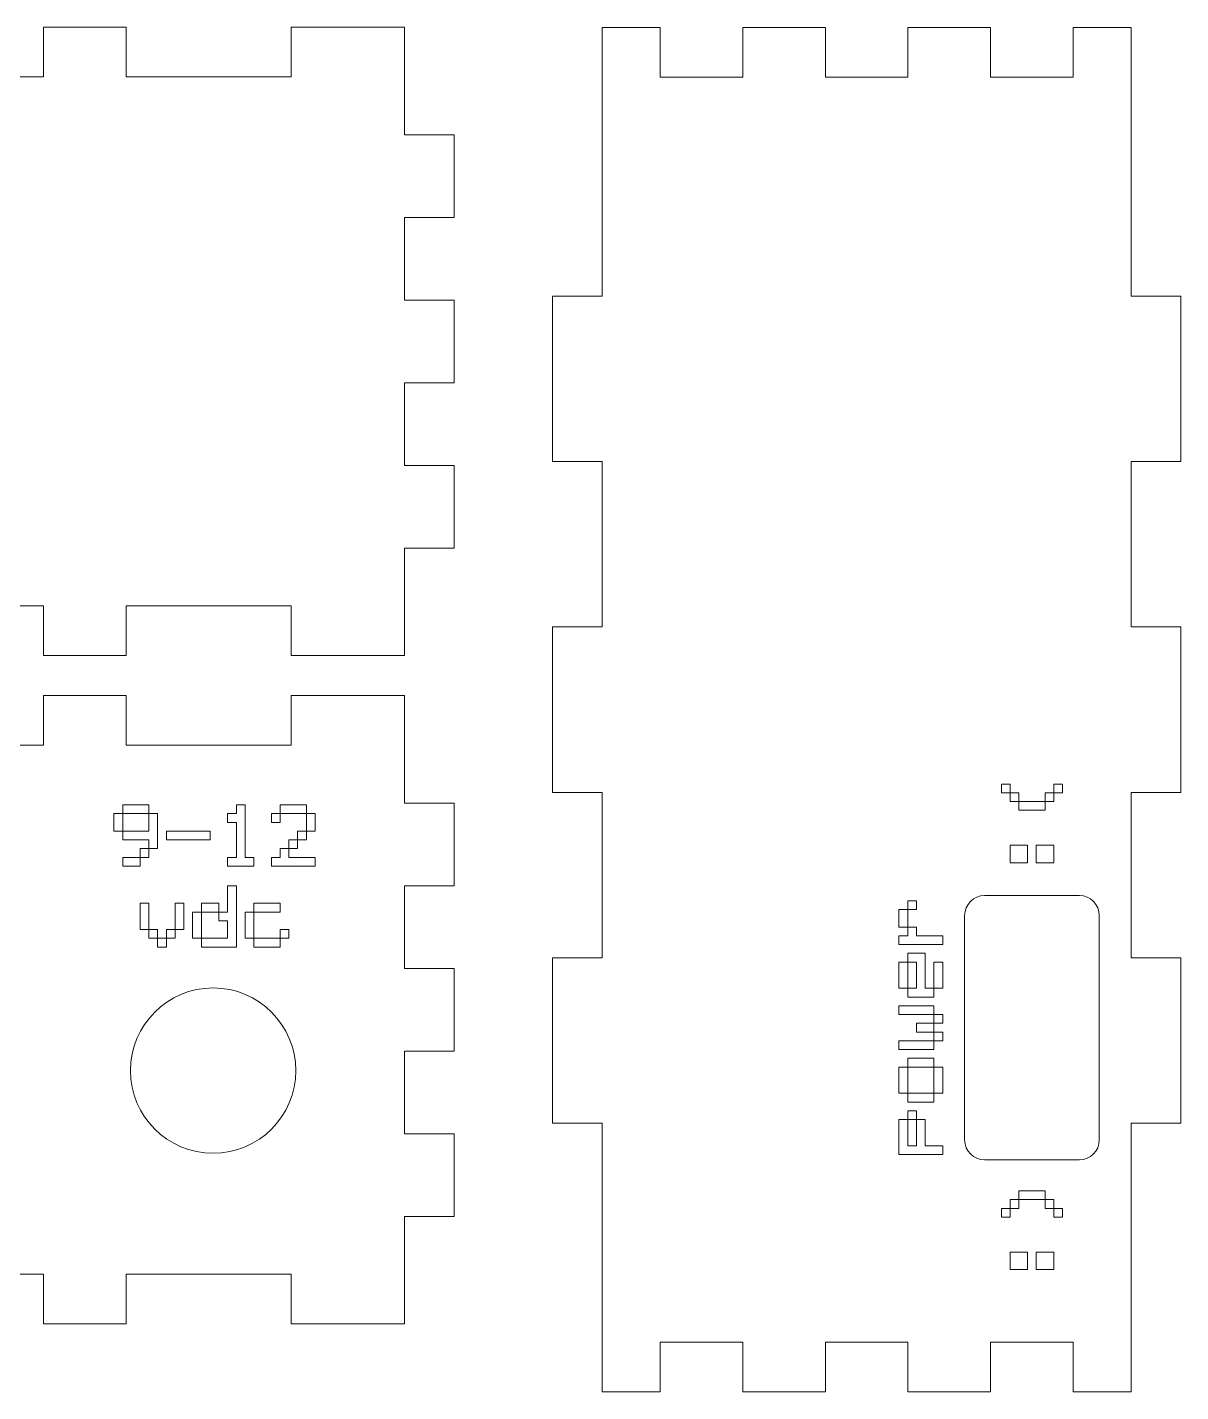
# Model space of a CAD drawing. Header units: centimetres. Extents: x -14.4 to 3.9, y -9.9 to 10.2.
# Drawn here: x -6.5 to 0.48, y -9.87 to -1.62 of the extents above; entities that cross this region are included whole.
import ezdxf

# ---------------------------------------------------------------- set-up
doc = ezdxf.new("R2010")
doc.units = ezdxf.units.CM
doc.header["$MEASUREMENT"] = 0
doc.layers.add('Layer 1', color=7, linetype='Continuous')

msp = doc.modelspace()

# ---------------------------------------------------------------- linework, layer by layer
at = {"layer": 'Layer 1', "color": 242, "lineweight": 9}
msp.add_ellipse((-5.37633, -7.92799), major_axis=(0.50001, 0), ratio=0.99998, dxfattribs=at)
for points in [[(-6.40342, -1.61809), (-6.40342, -1.61809), (-5.90342, -1.61809), (-5.90342, -1.61809)], [(-6.40342, -1.61809), (-6.40342, -1.61809), (-6.40342, -1.91809), (-6.40342, -1.91809)], [(-5.90342, -1.61809), (-5.90342, -1.61809), (-5.90342, -1.91809), (-5.90342, -1.91809)], [(-4.90342, -1.61809), (-4.90342, -1.61809), (-4.90342, -1.91809), (-4.90342, -1.91809)], [(-4.90342, -1.61809), (-4.90342, -1.61809), (-4.21777, -1.61809), (-4.21777, -1.61809)], [(-4.21777, -1.91809), (-4.21777, -1.91809), (-4.21777, -1.61809), (-4.21777, -1.61809)], [(-2.67244, -1.9201), (-2.67244, -1.9201), (-2.67244, -1.6201), (-2.67244, -1.6201)], [(-2.17244, -1.6201), (-2.17244, -1.6201), (-1.67244, -1.6201), (-1.67244, -1.6201)], [(-2.17244, -1.9201), (-2.17244, -1.9201), (-2.17244, -1.6201), (-2.17244, -1.6201)], [(-2.17244, -1.9201), (-2.17244, -1.9201), (-2.17244, -1.6201), (-2.17244, -1.6201)], [(-1.67244, -1.9201), (-1.67244, -1.9201), (-1.67244, -1.6201), (-1.67244, -1.6201)], [(-1.17244, -1.6201), (-1.17244, -1.6201), (-0.67244, -1.6201), (-0.67244, -1.6201)], [(-1.17244, -1.9201), (-1.17244, -1.9201), (-1.17244, -1.6201), (-1.17244, -1.6201)], [(-0.67244, -1.9201), (-0.67244, -1.9201), (-0.67244, -1.6201), (-0.67244, -1.6201)], [(-0.17244, -1.9201), (-0.17244, -1.9201), (-0.17244, -1.6201), (-0.17244, -1.6201)], [(-6.90342, -1.91809), (-6.90342, -1.91809), (-6.40342, -1.91809), (-6.40342, -1.91809)], [(-5.90342, -1.91809), (-5.90342, -1.91809), (-5.40342, -1.91809), (-5.40342, -1.91809)], [(-5.40342, -1.91809), (-5.40342, -1.91809), (-4.90342, -1.91809), (-4.90342, -1.91809)], [(-4.21777, -1.91809), (-4.21777, -1.91809), (-4.21777, -2.26809), (-4.21777, -2.26809)], [(-2.67244, -1.9201), (-2.67244, -1.9201), (-2.17244, -1.9201), (-2.17244, -1.9201)], [(-1.67244, -1.9201), (-1.67244, -1.9201), (-1.17244, -1.9201), (-1.17244, -1.9201)], [(-0.67244, -1.9201), (-0.67244, -1.9201), (-0.17244, -1.9201), (-0.17244, -1.9201)], [(-4.21772, -2.26809), (-4.21772, -2.26809), (-3.91772, -2.26809), (-3.91772, -2.26809)], [(-3.91776, -2.26809), (-3.91776, -2.26809), (-3.91776, -2.76809), (-3.91776, -2.76809)], [(-4.21777, -2.76809), (-4.21777, -2.76809), (-4.21777, -3.26809), (-4.21777, -3.26809)], [(-4.21772, -2.76809), (-4.21772, -2.76809), (-3.91772, -2.76809), (-3.91772, -2.76809)], [(-4.21772, -3.26809), (-4.21772, -3.26809), (-3.91772, -3.26809), (-3.91772, -3.26809)], [(-3.91776, -3.26809), (-3.91776, -3.26809), (-3.91776, -3.76809), (-3.91776, -3.76809)], [(-3.32244, -4.2451), (-3.32244, -4.2451), (-3.32244, -3.2451), (-3.32244, -3.2451)], [(-3.02244, -3.2451), (-3.02244, -3.2451), (-3.32244, -3.2451), (-3.32244, -3.2451)], [(0.47756, -3.2451), (0.47756, -3.2451), (0.17756, -3.2451), (0.17756, -3.2451)], [(0.47756, -3.2451), (0.47756, -3.2451), (0.47756, -4.2451), (0.47756, -4.2451)], [(-4.21777, -3.76809), (-4.21777, -3.76809), (-4.21777, -4.26809), (-4.21777, -4.26809)], [(-4.21772, -3.76809), (-4.21772, -3.76809), (-3.91772, -3.76809), (-3.91772, -3.76809)], [(-4.21772, -4.26809), (-4.21772, -4.26809), (-3.91772, -4.26809), (-3.91772, -4.26809)], [(-3.91776, -4.26809), (-3.91776, -4.26809), (-3.91776, -4.76809), (-3.91776, -4.76809)], [(-3.02244, -4.2451), (-3.02244, -4.2451), (-3.32244, -4.2451), (-3.32244, -4.2451)], [(-3.02244, -5.24509), (-3.02244, -5.24509), (-3.02244, -4.2451), (-3.02244, -4.2451)], [(0.17756, -4.2451), (0.17756, -4.2451), (0.17756, -5.2451), (0.17756, -5.2451)], [(0.47756, -4.2451), (0.47756, -4.2451), (0.17756, -4.2451), (0.17756, -4.2451)], [(-4.21777, -4.76809), (-4.21777, -4.76809), (-4.21777, -5.11809), (-4.21777, -5.11809)], [(-4.21772, -4.76809), (-4.21772, -4.76809), (-3.91772, -4.76809), (-3.91772, -4.76809)], [(-6.40344, -5.11809), (-6.40344, -5.11809), (-6.90342, -5.11809), (-6.90342, -5.11809)], [(-6.40344, -5.11809), (-6.40344, -5.11809), (-6.40344, -5.41809), (-6.40344, -5.41809)], [(-4.90342, -5.11809), (-4.90342, -5.11809), (-5.90342, -5.11809), (-5.90342, -5.11809)], [(-5.90342, -5.11809), (-5.90342, -5.11809), (-5.90342, -5.41809), (-5.90342, -5.41809)], [(-4.90342, -5.11809), (-4.90342, -5.11809), (-4.90342, -5.41809), (-4.90342, -5.41809)], [(-4.21777, -5.11809), (-4.21777, -5.11809), (-4.21777, -5.41809), (-4.21777, -5.41809)], [(-3.32244, -6.2451), (-3.32244, -6.2451), (-3.32244, -5.24509), (-3.32244, -5.24509)], [(-3.02244, -5.24509), (-3.02244, -5.24509), (-3.32244, -5.24509), (-3.32244, -5.24509)], [(0.47756, -5.2451), (0.47756, -5.2451), (0.17756, -5.2451), (0.17756, -5.2451)], [(0.47756, -5.2451), (0.47756, -5.2451), (0.47756, -6.2451), (0.47756, -6.2451)], [(-5.90342, -5.41809), (-5.90342, -5.41809), (-6.40344, -5.41809), (-6.40344, -5.41809)], [(-4.21777, -5.41809), (-4.21777, -5.41809), (-4.90342, -5.41809), (-4.90342, -5.41809)], [(-5.90337, -5.6601), (-5.90337, -5.6601), (-6.40337, -5.6601), (-6.40337, -5.6601)], [(-6.40337, -5.6601), (-6.40337, -5.6601), (-6.40337, -5.9601), (-6.40337, -5.9601)], [(-5.90337, -5.6601), (-5.90337, -5.6601), (-5.90337, -5.9601), (-5.90337, -5.9601)], [(-4.90337, -5.6601), (-4.90337, -5.6601), (-4.90337, -5.9601), (-4.90337, -5.9601)], [(-4.90337, -5.6601), (-4.90337, -5.6601), (-4.21772, -5.6601), (-4.21772, -5.6601)], [(-4.21772, -5.9601), (-4.21772, -5.9601), (-4.21772, -5.6601), (-4.21772, -5.6601)], [(-6.40337, -5.9601), (-6.40337, -5.9601), (-6.90337, -5.9601), (-6.90337, -5.9601)], [(-5.40337, -5.9601), (-5.40337, -5.9601), (-5.90337, -5.9601), (-5.90337, -5.9601)], [(-4.90337, -5.9601), (-4.90337, -5.9601), (-5.40337, -5.9601), (-5.40337, -5.9601)], [(-4.21772, -6.3101), (-4.21772, -6.3101), (-4.21772, -5.9601), (-4.21772, -5.9601)], [(-3.02244, -6.2451), (-3.02244, -6.2451), (-3.32244, -6.2451), (-3.32244, -6.2451)], [(-3.02244, -7.2451), (-3.02244, -7.2451), (-3.02244, -6.2451), (-3.02244, -6.2451)], [(0.17756, -6.2451), (0.17756, -6.2451), (0.17756, -7.2451), (0.17756, -7.2451)], [(0.47756, -6.2451), (0.47756, -6.2451), (0.17756, -6.2451), (0.17756, -6.2451)], [(-3.91772, -6.3101), (-3.91772, -6.3101), (-4.21772, -6.3101), (-4.21772, -6.3101)], [(-3.91772, -6.8101), (-3.91772, -6.8101), (-3.91772, -6.3101), (-3.91772, -6.3101)], [(-4.21772, -7.3101), (-4.21772, -7.3101), (-4.21772, -6.8101), (-4.21772, -6.8101)], [(-3.91772, -6.8101), (-3.91772, -6.8101), (-4.21772, -6.8101), (-4.21772, -6.8101)], [(-3.32244, -8.2451), (-3.32244, -8.2451), (-3.32244, -7.2451), (-3.32244, -7.2451)], [(-3.02244, -7.2451), (-3.02244, -7.2451), (-3.32244, -7.2451), (-3.32244, -7.2451)], [(0.47756, -7.2451), (0.47756, -7.2451), (0.17756, -7.2451), (0.17756, -7.2451)], [(0.47756, -7.2451), (0.47756, -7.2451), (0.47756, -8.2451), (0.47756, -8.2451)], [(-3.91772, -7.3101), (-3.91772, -7.3101), (-4.21772, -7.3101), (-4.21772, -7.3101)], [(-3.91772, -7.8101), (-3.91772, -7.8101), (-3.91772, -7.3101), (-3.91772, -7.3101)], [(-4.21772, -8.3101), (-4.21772, -8.3101), (-4.21772, -7.8101), (-4.21772, -7.8101)], [(-3.91772, -7.8101), (-3.91772, -7.8101), (-4.21772, -7.8101), (-4.21772, -7.8101)], [(-3.02244, -8.2451), (-3.02244, -8.2451), (-3.32244, -8.2451), (-3.32244, -8.2451)], [(0.47756, -8.2451), (0.47756, -8.2451), (0.17756, -8.2451), (0.17756, -8.2451)], [(-3.91772, -8.3101), (-3.91772, -8.3101), (-4.21772, -8.3101), (-4.21772, -8.3101)], [(-3.91772, -8.8101), (-3.91772, -8.8101), (-3.91772, -8.3101), (-3.91772, -8.3101)], [(-4.21772, -9.1601), (-4.21772, -9.1601), (-4.21772, -8.8101), (-4.21772, -8.8101)], [(-3.91772, -8.8101), (-3.91772, -8.8101), (-4.21772, -8.8101), (-4.21772, -8.8101)], [(-6.90335, -9.1601), (-6.90335, -9.1601), (-6.40339, -9.1601), (-6.40339, -9.1601)], [(-6.40339, -9.1601), (-6.40339, -9.1601), (-6.40339, -9.4601), (-6.40339, -9.4601)], [(-5.90312, -9.1601), (-5.90312, -9.1601), (-4.90337, -9.1601), (-4.90337, -9.1601)], [(-5.90312, -9.1601), (-5.90312, -9.1601), (-5.9031, -9.4601), (-5.9031, -9.4601)], [(-4.90337, -9.1601), (-4.90337, -9.1601), (-4.90337, -9.4601), (-4.90337, -9.4601)], [(-4.21772, -9.1601), (-4.21772, -9.1601), (-4.21772, -9.4601), (-4.21772, -9.4601)], [(-6.40339, -9.4601), (-6.40339, -9.4601), (-5.9031, -9.4601), (-5.9031, -9.4601)], [(-4.90337, -9.4601), (-4.90337, -9.4601), (-4.21772, -9.4601), (-4.21772, -9.4601)], [(-2.17244, -9.5701), (-2.17244, -9.5701), (-2.67242, -9.5701), (-2.67242, -9.5701)], [(-2.67242, -9.5701), (-2.67242, -9.5701), (-2.67242, -9.8701), (-2.67242, -9.8701)], [(-2.17244, -9.5701), (-2.17244, -9.5701), (-2.17244, -9.8701), (-2.17244, -9.8701)], [(-1.17244, -9.5701), (-1.17244, -9.5701), (-1.67244, -9.5701), (-1.67244, -9.5701)], [(-1.67244, -9.5701), (-1.67244, -9.5701), (-1.67244, -9.8701), (-1.67244, -9.8701)], [(-1.17244, -9.5701), (-1.17244, -9.5701), (-1.17244, -9.8701), (-1.17244, -9.8701)], [(-0.17244, -9.5701), (-0.17244, -9.5701), (-0.67244, -9.5701), (-0.67244, -9.5701)], [(-0.67244, -9.5701), (-0.67244, -9.5701), (-0.67244, -9.8701), (-0.67244, -9.8701)], [(-0.17244, -9.5701), (-0.17244, -9.5701), (-0.17244, -9.8701), (-0.17244, -9.8701)], [(-1.67244, -9.8701), (-1.67244, -9.8701), (-2.17244, -9.8701), (-2.17244, -9.8701)], [(-0.67244, -9.8701), (-0.67244, -9.8701), (-1.17244, -9.8701), (-1.17244, -9.8701)]]:
    msp.add_open_spline(points, degree=3, dxfattribs=at)
for points, knots in [([(-3.02244, -3.2451), (-3.02244, -3.2451), (-3.02244, -1.6201), (-3.02244, -1.6201), (-3.02244, -1.6201), (-3.02244, -1.6201), (-2.67244, -1.6201), (-2.67244, -1.6201)], [0, 0, 0, 0, 0.3333333, 0.3333333, 0.3333333, 0.3333333, 1, 1, 1, 1]), ([(-0.17244, -1.6201), (-0.17244, -1.6201), (0.17756, -1.6201), (0.17756, -1.6201), (0.17756, -1.6201), (0.17756, -1.6201), (0.17756, -3.2451), (0.17756, -3.2451)], [0, 0, 0, 0, 0.3333333, 0.3333333, 0.3333333, 0.3333333, 1, 1, 1, 1]), ([(-0.13502, -8.46754), (-0.13502, -8.46754), (-0.70994, -8.46754), (-0.70994, -8.46754), (-0.70994, -8.46754), (-0.77594, -8.46754), (-0.82994, -8.41354), (-0.82994, -8.34754), (-0.82994, -8.34754), (-0.82994, -8.34754), (-0.82994, -6.98946), (-0.82994, -6.98946), (-0.82994, -6.98946), (-0.82994, -6.92346), (-0.77594, -6.86946), (-0.70994, -6.86946), (-0.70994, -6.86946), (-0.70994, -6.86946), (-0.13502, -6.86946), (-0.13502, -6.86946), (-0.13502, -6.86946), (-0.06902, -6.86946), (-0.01502, -6.92346), (-0.01502, -6.98946), (-0.01502, -6.98946), (-0.01502, -6.98946), (-0.01502, -8.34754), (-0.01502, -8.34754), (-0.01502, -8.34754), (-0.01502, -8.41354), (-0.06902, -8.46754), (-0.13502, -8.46754)], [0, 0, 0, 0, 0.1111111, 0.1111111, 0.1111111, 0.1111111, 0.2222222, 0.2222222, 0.2222222, 0.2222222, 0.3333333, 0.3333333, 0.3333333, 0.3333333, 0.4444444, 0.4444444, 0.4444444, 0.4444444, 0.5555556, 0.5555556, 0.5555556, 0.5555556, 0.6666667, 0.6666667, 0.6666667, 0.6666667, 0.7777778, 0.7777778, 0.7777778, 0.7777778, 1, 1, 1, 1]), ([(-2.67242, -9.8701), (-2.67242, -9.8701), (-3.02244, -9.8701), (-3.02244, -9.8701), (-3.02244, -9.8701), (-3.02244, -9.8701), (-3.02244, -8.2451), (-3.02244, -8.2451)], [0, 0, 0, 0, 0.3333333, 0.3333333, 0.3333333, 0.3333333, 1, 1, 1, 1]), ([(0.17756, -8.2451), (0.17756, -8.2451), (0.17756, -9.8701), (0.17756, -9.8701), (0.17756, -9.8701), (0.17756, -9.8701), (-0.17244, -9.8701), (-0.17244, -9.8701)], [0, 0, 0, 0, 0.3333333, 0.3333333, 0.3333333, 0.3333333, 1, 1, 1, 1])]:
    msp.add_open_spline(points, degree=3, knots=knots, dxfattribs=at)
at = {"layer": 'Layer 1', "color": 250, "lineweight": 9}
for points, knots in [([(-0.55477, -6.24806), (-0.55477, -6.24806), (-0.60768, -6.24806), (-0.60768, -6.24806), (-0.60768, -6.24806), (-0.60768, -6.24806), (-0.60768, -6.19514), (-0.60768, -6.19514), (-0.60768, -6.19514), (-0.60768, -6.19514), (-0.55477, -6.19514), (-0.55477, -6.19514), (-0.55477, -6.19514), (-0.55477, -6.19514), (-0.55477, -6.24806), (-0.55477, -6.24806)], [0, 0, 0, 0, 0.2, 0.2, 0.2, 0.2, 0.4, 0.4, 0.4, 0.4, 0.6, 0.6, 0.6, 0.6, 1, 1, 1, 1]), ([(-0.50185, -6.30098), (-0.50185, -6.30098), (-0.55477, -6.30098), (-0.55477, -6.30098), (-0.55477, -6.30098), (-0.55477, -6.30098), (-0.55477, -6.24806), (-0.55477, -6.24806), (-0.55477, -6.24806), (-0.55477, -6.24806), (-0.50185, -6.24806), (-0.50185, -6.24806), (-0.50185, -6.24806), (-0.50185, -6.24806), (-0.50185, -6.30098), (-0.50185, -6.30098)], [0, 0, 0, 0, 0.2, 0.2, 0.2, 0.2, 0.4, 0.4, 0.4, 0.4, 0.6, 0.6, 0.6, 0.6, 1, 1, 1, 1]), ([(-0.29019, -6.30098), (-0.29019, -6.30098), (-0.3431, -6.30098), (-0.3431, -6.30098), (-0.3431, -6.30098), (-0.3431, -6.30098), (-0.3431, -6.24806), (-0.3431, -6.24806), (-0.3431, -6.24806), (-0.3431, -6.24806), (-0.29019, -6.24806), (-0.29019, -6.24806), (-0.29019, -6.24806), (-0.29019, -6.24806), (-0.29019, -6.30098), (-0.29019, -6.30098)], [0, 0, 0, 0, 0.2, 0.2, 0.2, 0.2, 0.4, 0.4, 0.4, 0.4, 0.6, 0.6, 0.6, 0.6, 1, 1, 1, 1]), ([(-0.23727, -6.24806), (-0.23727, -6.24806), (-0.29019, -6.24806), (-0.29019, -6.24806), (-0.29019, -6.24806), (-0.29019, -6.24806), (-0.29019, -6.19514), (-0.29019, -6.19514), (-0.29019, -6.19514), (-0.29019, -6.19514), (-0.23727, -6.19514), (-0.23727, -6.19514), (-0.23727, -6.19514), (-0.23727, -6.19514), (-0.23727, -6.24806), (-0.23727, -6.24806)], [0, 0, 0, 0, 0.2, 0.2, 0.2, 0.2, 0.4, 0.4, 0.4, 0.4, 0.6, 0.6, 0.6, 0.6, 1, 1, 1, 1]), ([(-5.92356, -6.37386), (-5.92356, -6.37386), (-5.92356, -6.32095), (-5.92356, -6.32095), (-5.92356, -6.32095), (-5.92356, -6.32095), (-5.76481, -6.32095), (-5.76481, -6.32095), (-5.76481, -6.32095), (-5.76481, -6.32095), (-5.76481, -6.37386), (-5.76481, -6.37386), (-5.76481, -6.37386), (-5.76481, -6.37386), (-5.92356, -6.37386), (-5.92356, -6.37386)], [0, 0, 0, 0, 0.2, 0.2, 0.2, 0.2, 0.4, 0.4, 0.4, 0.4, 0.6, 0.6, 0.6, 0.6, 1, 1, 1, 1]), ([(-5.28856, -6.69136), (-5.28856, -6.69136), (-5.28856, -6.63844), (-5.28856, -6.63844), (-5.28856, -6.63844), (-5.28856, -6.63844), (-5.23565, -6.63844), (-5.23565, -6.63844), (-5.23565, -6.63844), (-5.23565, -6.63844), (-5.23565, -6.42678), (-5.23565, -6.42678), (-5.23565, -6.42678), (-5.23565, -6.42678), (-5.28856, -6.42678), (-5.28856, -6.42678), (-5.28856, -6.42678), (-5.28856, -6.42678), (-5.28856, -6.37386), (-5.28856, -6.37386), (-5.28856, -6.37386), (-5.28856, -6.37386), (-5.23565, -6.37386), (-5.23565, -6.37386), (-5.23565, -6.37386), (-5.23565, -6.37386), (-5.23565, -6.32095), (-5.23565, -6.32095), (-5.23565, -6.32095), (-5.23565, -6.32095), (-5.18273, -6.32095), (-5.18273, -6.32095), (-5.18273, -6.32095), (-5.18273, -6.32095), (-5.18273, -6.63844), (-5.18273, -6.63844), (-5.18273, -6.63844), (-5.18273, -6.63844), (-5.12981, -6.63844), (-5.12981, -6.63844), (-5.12981, -6.63844), (-5.12981, -6.63844), (-5.12981, -6.69136), (-5.12981, -6.69136), (-5.12981, -6.69136), (-5.12981, -6.69136), (-5.28856, -6.69136), (-5.28856, -6.69136)], [0, 0, 0, 0, 0.0769231, 0.0769231, 0.0769231, 0.0769231, 0.1538462, 0.1538462, 0.1538462, 0.1538462, 0.2307692, 0.2307692, 0.2307692, 0.2307692, 0.3076923, 0.3076923, 0.3076923, 0.3076923, 0.3846154, 0.3846154, 0.3846154, 0.3846154, 0.4615385, 0.4615385, 0.4615385, 0.4615385, 0.5384615, 0.5384615, 0.5384615, 0.5384615, 0.6153846, 0.6153846, 0.6153846, 0.6153846, 0.6923077, 0.6923077, 0.6923077, 0.6923077, 0.7692308, 0.7692308, 0.7692308, 0.7692308, 0.8461538, 0.8461538, 0.8461538, 0.8461538, 1, 1, 1, 1]), ([(-4.97106, -6.37386), (-4.97106, -6.37386), (-4.97106, -6.32095), (-4.97106, -6.32095), (-4.97106, -6.32095), (-4.97106, -6.32095), (-4.81231, -6.32095), (-4.81231, -6.32095), (-4.81231, -6.32095), (-4.81231, -6.32095), (-4.81231, -6.37386), (-4.81231, -6.37386), (-4.81231, -6.37386), (-4.81231, -6.37386), (-4.97106, -6.37386), (-4.97106, -6.37386)], [0, 0, 0, 0, 0.2, 0.2, 0.2, 0.2, 0.4, 0.4, 0.4, 0.4, 0.6, 0.6, 0.6, 0.6, 1, 1, 1, 1]), ([(-0.3431, -6.35389), (-0.3431, -6.35389), (-0.50185, -6.35389), (-0.50185, -6.35389), (-0.50185, -6.35389), (-0.50185, -6.35389), (-0.50185, -6.30098), (-0.50185, -6.30098), (-0.50185, -6.30098), (-0.50185, -6.30098), (-0.3431, -6.30098), (-0.3431, -6.30098), (-0.3431, -6.30098), (-0.3431, -6.30098), (-0.3431, -6.35389), (-0.3431, -6.35389)], [0, 0, 0, 0, 0.2, 0.2, 0.2, 0.2, 0.4, 0.4, 0.4, 0.4, 0.6, 0.6, 0.6, 0.6, 1, 1, 1, 1]), ([(-5.97648, -6.47969), (-5.97648, -6.47969), (-5.97648, -6.37386), (-5.97648, -6.37386), (-5.97648, -6.37386), (-5.97648, -6.37386), (-5.92356, -6.37386), (-5.92356, -6.37386), (-5.92356, -6.37386), (-5.92356, -6.37386), (-5.92356, -6.47969), (-5.92356, -6.47969), (-5.92356, -6.47969), (-5.92356, -6.47969), (-5.97648, -6.47969), (-5.97648, -6.47969)], [0, 0, 0, 0, 0.2, 0.2, 0.2, 0.2, 0.4, 0.4, 0.4, 0.4, 0.6, 0.6, 0.6, 0.6, 1, 1, 1, 1]), ([(-5.76481, -6.58553), (-5.76481, -6.58553), (-5.76481, -6.53261), (-5.76481, -6.53261), (-5.76481, -6.53261), (-5.76481, -6.53261), (-5.92356, -6.53261), (-5.92356, -6.53261), (-5.92356, -6.53261), (-5.92356, -6.53261), (-5.92356, -6.47969), (-5.92356, -6.47969), (-5.92356, -6.47969), (-5.92356, -6.47969), (-5.76481, -6.47969), (-5.76481, -6.47969), (-5.76481, -6.47969), (-5.76481, -6.47969), (-5.76481, -6.37386), (-5.76481, -6.37386), (-5.76481, -6.37386), (-5.76481, -6.37386), (-5.7119, -6.37386), (-5.7119, -6.37386), (-5.7119, -6.37386), (-5.7119, -6.37386), (-5.7119, -6.58553), (-5.7119, -6.58553), (-5.7119, -6.58553), (-5.7119, -6.58553), (-5.76481, -6.58553), (-5.76481, -6.58553)], [0, 0, 0, 0, 0.1111111, 0.1111111, 0.1111111, 0.1111111, 0.2222222, 0.2222222, 0.2222222, 0.2222222, 0.3333333, 0.3333333, 0.3333333, 0.3333333, 0.4444444, 0.4444444, 0.4444444, 0.4444444, 0.5555556, 0.5555556, 0.5555556, 0.5555556, 0.6666667, 0.6666667, 0.6666667, 0.6666667, 0.7777778, 0.7777778, 0.7777778, 0.7777778, 1, 1, 1, 1]), ([(-5.02398, -6.42678), (-5.02398, -6.42678), (-5.02398, -6.37386), (-5.02398, -6.37386), (-5.02398, -6.37386), (-5.02398, -6.37386), (-4.97106, -6.37386), (-4.97106, -6.37386), (-4.97106, -6.37386), (-4.97106, -6.37386), (-4.97106, -6.42678), (-4.97106, -6.42678), (-4.97106, -6.42678), (-4.97106, -6.42678), (-5.02398, -6.42678), (-5.02398, -6.42678)], [0, 0, 0, 0, 0.2, 0.2, 0.2, 0.2, 0.4, 0.4, 0.4, 0.4, 0.6, 0.6, 0.6, 0.6, 1, 1, 1, 1]), ([(-4.81231, -6.47969), (-4.81231, -6.47969), (-4.81231, -6.37386), (-4.81231, -6.37386), (-4.81231, -6.37386), (-4.81231, -6.37386), (-4.7594, -6.37386), (-4.7594, -6.37386), (-4.7594, -6.37386), (-4.7594, -6.37386), (-4.7594, -6.47969), (-4.7594, -6.47969), (-4.7594, -6.47969), (-4.7594, -6.47969), (-4.81231, -6.47969), (-4.81231, -6.47969)], [0, 0, 0, 0, 0.2, 0.2, 0.2, 0.2, 0.4, 0.4, 0.4, 0.4, 0.6, 0.6, 0.6, 0.6, 1, 1, 1, 1]), ([(-5.65898, -6.53261), (-5.65898, -6.53261), (-5.65898, -6.47969), (-5.65898, -6.47969), (-5.65898, -6.47969), (-5.65898, -6.47969), (-5.3944, -6.47969), (-5.3944, -6.47969), (-5.3944, -6.47969), (-5.3944, -6.47969), (-5.3944, -6.53261), (-5.3944, -6.53261), (-5.3944, -6.53261), (-5.3944, -6.53261), (-5.65898, -6.53261), (-5.65898, -6.53261)], [0, 0, 0, 0, 0.2, 0.2, 0.2, 0.2, 0.4, 0.4, 0.4, 0.4, 0.6, 0.6, 0.6, 0.6, 1, 1, 1, 1]), ([(-4.86523, -6.53261), (-4.86523, -6.53261), (-4.86523, -6.47969), (-4.86523, -6.47969), (-4.86523, -6.47969), (-4.86523, -6.47969), (-4.81231, -6.47969), (-4.81231, -6.47969), (-4.81231, -6.47969), (-4.81231, -6.47969), (-4.81231, -6.53261), (-4.81231, -6.53261), (-4.81231, -6.53261), (-4.81231, -6.53261), (-4.86523, -6.53261), (-4.86523, -6.53261)], [0, 0, 0, 0, 0.2, 0.2, 0.2, 0.2, 0.4, 0.4, 0.4, 0.4, 0.6, 0.6, 0.6, 0.6, 1, 1, 1, 1]), ([(-5.81773, -6.63844), (-5.81773, -6.63844), (-5.81773, -6.58553), (-5.81773, -6.58553), (-5.81773, -6.58553), (-5.81773, -6.58553), (-5.76481, -6.58553), (-5.76481, -6.58553), (-5.76481, -6.58553), (-5.76481, -6.58553), (-5.76481, -6.63844), (-5.76481, -6.63844), (-5.76481, -6.63844), (-5.76481, -6.63844), (-5.81773, -6.63844), (-5.81773, -6.63844)], [0, 0, 0, 0, 0.2, 0.2, 0.2, 0.2, 0.4, 0.4, 0.4, 0.4, 0.6, 0.6, 0.6, 0.6, 1, 1, 1, 1]), ([(-5.02398, -6.69136), (-5.02398, -6.69136), (-5.02398, -6.63844), (-5.02398, -6.63844), (-5.02398, -6.63844), (-5.02398, -6.63844), (-4.97106, -6.63844), (-4.97106, -6.63844), (-4.97106, -6.63844), (-4.97106, -6.63844), (-4.97106, -6.58553), (-4.97106, -6.58553), (-4.97106, -6.58553), (-4.97106, -6.58553), (-4.91815, -6.58553), (-4.91815, -6.58553), (-4.91815, -6.58553), (-4.91815, -6.58553), (-4.91815, -6.63844), (-4.91815, -6.63844), (-4.91815, -6.63844), (-4.91815, -6.63844), (-4.7594, -6.63844), (-4.7594, -6.63844), (-4.7594, -6.63844), (-4.7594, -6.63844), (-4.7594, -6.69136), (-4.7594, -6.69136), (-4.7594, -6.69136), (-4.7594, -6.69136), (-5.02398, -6.69136), (-5.02398, -6.69136)], [0, 0, 0, 0, 0.1111111, 0.1111111, 0.1111111, 0.1111111, 0.2222222, 0.2222222, 0.2222222, 0.2222222, 0.3333333, 0.3333333, 0.3333333, 0.3333333, 0.4444444, 0.4444444, 0.4444444, 0.4444444, 0.5555556, 0.5555556, 0.5555556, 0.5555556, 0.6666667, 0.6666667, 0.6666667, 0.6666667, 0.7777778, 0.7777778, 0.7777778, 0.7777778, 1, 1, 1, 1]), ([(-4.91815, -6.58553), (-4.91815, -6.58553), (-4.91815, -6.53261), (-4.91815, -6.53261), (-4.91815, -6.53261), (-4.91815, -6.53261), (-4.86523, -6.53261), (-4.86523, -6.53261), (-4.86523, -6.53261), (-4.86523, -6.53261), (-4.86523, -6.58553), (-4.86523, -6.58553), (-4.86523, -6.58553), (-4.86523, -6.58553), (-4.91815, -6.58553), (-4.91815, -6.58553)], [0, 0, 0, 0, 0.2, 0.2, 0.2, 0.2, 0.4, 0.4, 0.4, 0.4, 0.6, 0.6, 0.6, 0.6, 1, 1, 1, 1]), ([(-0.44894, -6.67139), (-0.44894, -6.67139), (-0.55477, -6.67139), (-0.55477, -6.67139), (-0.55477, -6.67139), (-0.55477, -6.67139), (-0.55477, -6.56556), (-0.55477, -6.56556), (-0.55477, -6.56556), (-0.55477, -6.56556), (-0.44894, -6.56556), (-0.44894, -6.56556), (-0.44894, -6.56556), (-0.44894, -6.56556), (-0.44894, -6.67139), (-0.44894, -6.67139)], [0, 0, 0, 0, 0.2, 0.2, 0.2, 0.2, 0.4, 0.4, 0.4, 0.4, 0.6, 0.6, 0.6, 0.6, 1, 1, 1, 1]), ([(-0.29019, -6.67139), (-0.29019, -6.67139), (-0.39602, -6.67139), (-0.39602, -6.67139), (-0.39602, -6.67139), (-0.39602, -6.67139), (-0.39602, -6.56556), (-0.39602, -6.56556), (-0.39602, -6.56556), (-0.39602, -6.56556), (-0.29019, -6.56556), (-0.29019, -6.56556), (-0.29019, -6.56556), (-0.29019, -6.56556), (-0.29019, -6.67139), (-0.29019, -6.67139)], [0, 0, 0, 0, 0.2, 0.2, 0.2, 0.2, 0.4, 0.4, 0.4, 0.4, 0.6, 0.6, 0.6, 0.6, 1, 1, 1, 1]), ([(-5.92356, -6.69136), (-5.92356, -6.69136), (-5.92356, -6.63844), (-5.92356, -6.63844), (-5.92356, -6.63844), (-5.92356, -6.63844), (-5.81773, -6.63844), (-5.81773, -6.63844), (-5.81773, -6.63844), (-5.81773, -6.63844), (-5.81773, -6.69136), (-5.81773, -6.69136), (-5.81773, -6.69136), (-5.81773, -6.69136), (-5.92356, -6.69136), (-5.92356, -6.69136)], [0, 0, 0, 0, 0.2, 0.2, 0.2, 0.2, 0.4, 0.4, 0.4, 0.4, 0.6, 0.6, 0.6, 0.6, 1, 1, 1, 1]), ([(-5.44731, -7.18053), (-5.44731, -7.18053), (-5.44731, -7.12761), (-5.44731, -7.12761), (-5.44731, -7.12761), (-5.44731, -7.12761), (-5.28856, -7.12761), (-5.28856, -7.12761), (-5.28856, -7.12761), (-5.28856, -7.12761), (-5.28856, -7.02178), (-5.28856, -7.02178), (-5.28856, -7.02178), (-5.28856, -7.02178), (-5.34148, -7.02178), (-5.34148, -7.02178), (-5.34148, -7.02178), (-5.34148, -7.02178), (-5.34148, -6.96886), (-5.34148, -6.96886), (-5.34148, -6.96886), (-5.34148, -6.96886), (-5.28856, -6.96886), (-5.28856, -6.96886), (-5.28856, -6.96886), (-5.28856, -6.96886), (-5.28856, -6.81012), (-5.28856, -6.81012), (-5.28856, -6.81012), (-5.28856, -6.81012), (-5.23565, -6.81012), (-5.23565, -6.81012), (-5.23565, -6.81012), (-5.23565, -6.81012), (-5.23565, -7.18053), (-5.23565, -7.18053), (-5.23565, -7.18053), (-5.23565, -7.18053), (-5.44731, -7.18053), (-5.44731, -7.18053)], [0, 0, 0, 0, 0.0909091, 0.0909091, 0.0909091, 0.0909091, 0.1818182, 0.1818182, 0.1818182, 0.1818182, 0.2727273, 0.2727273, 0.2727273, 0.2727273, 0.3636364, 0.3636364, 0.3636364, 0.3636364, 0.4545455, 0.4545455, 0.4545455, 0.4545455, 0.5454545, 0.5454545, 0.5454545, 0.5454545, 0.6363636, 0.6363636, 0.6363636, 0.6363636, 0.7272727, 0.7272727, 0.7272727, 0.7272727, 0.8181818, 0.8181818, 0.8181818, 0.8181818, 1, 1, 1, 1]), ([(-5.81773, -7.0747), (-5.81773, -7.0747), (-5.81773, -6.91595), (-5.81773, -6.91595), (-5.81773, -6.91595), (-5.81773, -6.91595), (-5.76481, -6.91595), (-5.76481, -6.91595), (-5.76481, -6.91595), (-5.76481, -6.91595), (-5.76481, -7.0747), (-5.76481, -7.0747), (-5.76481, -7.0747), (-5.76481, -7.0747), (-5.81773, -7.0747), (-5.81773, -7.0747)], [0, 0, 0, 0, 0.2, 0.2, 0.2, 0.2, 0.4, 0.4, 0.4, 0.4, 0.6, 0.6, 0.6, 0.6, 1, 1, 1, 1]), ([(-5.60606, -7.0747), (-5.60606, -7.0747), (-5.60606, -6.91595), (-5.60606, -6.91595), (-5.60606, -6.91595), (-5.60606, -6.91595), (-5.55315, -6.91595), (-5.55315, -6.91595), (-5.55315, -6.91595), (-5.55315, -6.91595), (-5.55315, -7.0747), (-5.55315, -7.0747), (-5.55315, -7.0747), (-5.55315, -7.0747), (-5.60606, -7.0747), (-5.60606, -7.0747)], [0, 0, 0, 0, 0.2, 0.2, 0.2, 0.2, 0.4, 0.4, 0.4, 0.4, 0.6, 0.6, 0.6, 0.6, 1, 1, 1, 1]), ([(-5.44731, -6.96886), (-5.44731, -6.96886), (-5.44731, -6.91595), (-5.44731, -6.91595), (-5.44731, -6.91595), (-5.44731, -6.91595), (-5.34148, -6.91595), (-5.34148, -6.91595), (-5.34148, -6.91595), (-5.34148, -6.91595), (-5.34148, -6.96886), (-5.34148, -6.96886), (-5.34148, -6.96886), (-5.34148, -6.96886), (-5.44731, -6.96886), (-5.44731, -6.96886)], [0, 0, 0, 0, 0.2, 0.2, 0.2, 0.2, 0.4, 0.4, 0.4, 0.4, 0.6, 0.6, 0.6, 0.6, 1, 1, 1, 1]), ([(-5.12981, -6.96886), (-5.12981, -6.96886), (-5.12981, -6.91595), (-5.12981, -6.91595), (-5.12981, -6.91595), (-5.12981, -6.91595), (-4.97106, -6.91595), (-4.97106, -6.91595), (-4.97106, -6.91595), (-4.97106, -6.91595), (-4.97106, -6.96886), (-4.97106, -6.96886), (-4.97106, -6.96886), (-4.97106, -6.96886), (-5.12981, -6.96886), (-5.12981, -6.96886)], [0, 0, 0, 0, 0.2, 0.2, 0.2, 0.2, 0.4, 0.4, 0.4, 0.4, 0.6, 0.6, 0.6, 0.6, 1, 1, 1, 1]), ([(-1.12116, -6.95412), (-1.12116, -6.95412), (-1.17408, -6.95412), (-1.17408, -6.95412), (-1.17408, -6.95412), (-1.17408, -6.95412), (-1.17408, -6.90121), (-1.17408, -6.90121), (-1.17408, -6.90121), (-1.17408, -6.90121), (-1.12116, -6.90121), (-1.12116, -6.90121), (-1.12116, -6.90121), (-1.12116, -6.90121), (-1.12116, -6.95412), (-1.12116, -6.95412)], [0, 0, 0, 0, 0.2, 0.2, 0.2, 0.2, 0.4, 0.4, 0.4, 0.4, 0.6, 0.6, 0.6, 0.6, 1, 1, 1, 1]), ([(-5.50023, -7.12761), (-5.50023, -7.12761), (-5.50023, -6.96886), (-5.50023, -6.96886), (-5.50023, -6.96886), (-5.50023, -6.96886), (-5.44731, -6.96886), (-5.44731, -6.96886), (-5.44731, -6.96886), (-5.44731, -6.96886), (-5.44731, -7.12761), (-5.44731, -7.12761), (-5.44731, -7.12761), (-5.44731, -7.12761), (-5.50023, -7.12761), (-5.50023, -7.12761)], [0, 0, 0, 0, 0.2, 0.2, 0.2, 0.2, 0.4, 0.4, 0.4, 0.4, 0.6, 0.6, 0.6, 0.6, 1, 1, 1, 1]), ([(-5.18273, -7.12761), (-5.18273, -7.12761), (-5.18273, -6.96886), (-5.18273, -6.96886), (-5.18273, -6.96886), (-5.18273, -6.96886), (-5.12981, -6.96886), (-5.12981, -6.96886), (-5.12981, -6.96886), (-5.12981, -6.96886), (-5.12981, -7.12761), (-5.12981, -7.12761), (-5.12981, -7.12761), (-5.12981, -7.12761), (-5.18273, -7.12761), (-5.18273, -7.12761)], [0, 0, 0, 0, 0.2, 0.2, 0.2, 0.2, 0.4, 0.4, 0.4, 0.4, 0.6, 0.6, 0.6, 0.6, 1, 1, 1, 1]), ([(-1.17408, -7.05996), (-1.17408, -7.05996), (-1.22699, -7.05996), (-1.22699, -7.05996), (-1.22699, -7.05996), (-1.22699, -7.05996), (-1.22699, -6.95412), (-1.22699, -6.95412), (-1.22699, -6.95412), (-1.22699, -6.95412), (-1.17408, -6.95412), (-1.17408, -6.95412), (-1.17408, -6.95412), (-1.17408, -6.95412), (-1.17408, -7.05996), (-1.17408, -7.05996)], [0, 0, 0, 0, 0.2, 0.2, 0.2, 0.2, 0.4, 0.4, 0.4, 0.4, 0.6, 0.6, 0.6, 0.6, 1, 1, 1, 1]), ([(-5.76481, -7.12761), (-5.76481, -7.12761), (-5.76481, -7.0747), (-5.76481, -7.0747), (-5.76481, -7.0747), (-5.76481, -7.0747), (-5.7119, -7.0747), (-5.7119, -7.0747), (-5.7119, -7.0747), (-5.7119, -7.0747), (-5.7119, -7.12761), (-5.7119, -7.12761), (-5.7119, -7.12761), (-5.7119, -7.12761), (-5.76481, -7.12761), (-5.76481, -7.12761)], [0, 0, 0, 0, 0.2, 0.2, 0.2, 0.2, 0.4, 0.4, 0.4, 0.4, 0.6, 0.6, 0.6, 0.6, 1, 1, 1, 1]), ([(-5.65898, -7.12761), (-5.65898, -7.12761), (-5.65898, -7.0747), (-5.65898, -7.0747), (-5.65898, -7.0747), (-5.65898, -7.0747), (-5.60606, -7.0747), (-5.60606, -7.0747), (-5.60606, -7.0747), (-5.60606, -7.0747), (-5.60606, -7.12761), (-5.60606, -7.12761), (-5.60606, -7.12761), (-5.60606, -7.12761), (-5.65898, -7.12761), (-5.65898, -7.12761)], [0, 0, 0, 0, 0.2, 0.2, 0.2, 0.2, 0.4, 0.4, 0.4, 0.4, 0.6, 0.6, 0.6, 0.6, 1, 1, 1, 1]), ([(-4.97106, -7.12761), (-4.97106, -7.12761), (-4.97106, -7.0747), (-4.97106, -7.0747), (-4.97106, -7.0747), (-4.97106, -7.0747), (-4.91815, -7.0747), (-4.91815, -7.0747), (-4.91815, -7.0747), (-4.91815, -7.0747), (-4.91815, -7.12761), (-4.91815, -7.12761), (-4.91815, -7.12761), (-4.91815, -7.12761), (-4.97106, -7.12761), (-4.97106, -7.12761)], [0, 0, 0, 0, 0.2, 0.2, 0.2, 0.2, 0.4, 0.4, 0.4, 0.4, 0.6, 0.6, 0.6, 0.6, 1, 1, 1, 1]), ([(-0.96241, -7.16579), (-0.96241, -7.16579), (-1.22699, -7.16579), (-1.22699, -7.16579), (-1.22699, -7.16579), (-1.22699, -7.16579), (-1.22699, -7.11287), (-1.22699, -7.11287), (-1.22699, -7.11287), (-1.22699, -7.11287), (-1.17408, -7.11287), (-1.17408, -7.11287), (-1.17408, -7.11287), (-1.17408, -7.11287), (-1.17408, -7.05996), (-1.17408, -7.05996), (-1.17408, -7.05996), (-1.17408, -7.05996), (-1.12116, -7.05996), (-1.12116, -7.05996), (-1.12116, -7.05996), (-1.12116, -7.05996), (-1.12116, -7.11287), (-1.12116, -7.11287), (-1.12116, -7.11287), (-1.12116, -7.11287), (-0.96241, -7.11287), (-0.96241, -7.11287), (-0.96241, -7.11287), (-0.96241, -7.11287), (-0.96241, -7.16579), (-0.96241, -7.16579)], [0, 0, 0, 0, 0.1111111, 0.1111111, 0.1111111, 0.1111111, 0.2222222, 0.2222222, 0.2222222, 0.2222222, 0.3333333, 0.3333333, 0.3333333, 0.3333333, 0.4444444, 0.4444444, 0.4444444, 0.4444444, 0.5555556, 0.5555556, 0.5555556, 0.5555556, 0.6666667, 0.6666667, 0.6666667, 0.6666667, 0.7777778, 0.7777778, 0.7777778, 0.7777778, 1, 1, 1, 1]), ([(-5.7119, -7.18053), (-5.7119, -7.18053), (-5.7119, -7.12761), (-5.7119, -7.12761), (-5.7119, -7.12761), (-5.7119, -7.12761), (-5.65898, -7.12761), (-5.65898, -7.12761), (-5.65898, -7.12761), (-5.65898, -7.12761), (-5.65898, -7.18053), (-5.65898, -7.18053), (-5.65898, -7.18053), (-5.65898, -7.18053), (-5.7119, -7.18053), (-5.7119, -7.18053)], [0, 0, 0, 0, 0.2, 0.2, 0.2, 0.2, 0.4, 0.4, 0.4, 0.4, 0.6, 0.6, 0.6, 0.6, 1, 1, 1, 1]), ([(-5.12981, -7.18053), (-5.12981, -7.18053), (-5.12981, -7.12761), (-5.12981, -7.12761), (-5.12981, -7.12761), (-5.12981, -7.12761), (-4.97106, -7.12761), (-4.97106, -7.12761), (-4.97106, -7.12761), (-4.97106, -7.12761), (-4.97106, -7.18053), (-4.97106, -7.18053), (-4.97106, -7.18053), (-4.97106, -7.18053), (-5.12981, -7.18053), (-5.12981, -7.18053)], [0, 0, 0, 0, 0.2, 0.2, 0.2, 0.2, 0.4, 0.4, 0.4, 0.4, 0.6, 0.6, 0.6, 0.6, 1, 1, 1, 1]), ([(-1.01533, -7.48329), (-1.01533, -7.48329), (-1.17408, -7.48329), (-1.17408, -7.48329), (-1.17408, -7.48329), (-1.17408, -7.48329), (-1.17408, -7.43037), (-1.17408, -7.43037), (-1.17408, -7.43037), (-1.17408, -7.43037), (-1.12116, -7.43037), (-1.12116, -7.43037), (-1.12116, -7.43037), (-1.12116, -7.43037), (-1.12116, -7.27162), (-1.12116, -7.27162), (-1.12116, -7.27162), (-1.12116, -7.27162), (-1.17408, -7.27162), (-1.17408, -7.27162), (-1.17408, -7.27162), (-1.17408, -7.27162), (-1.17408, -7.21871), (-1.17408, -7.21871), (-1.17408, -7.21871), (-1.17408, -7.21871), (-1.06824, -7.21871), (-1.06824, -7.21871), (-1.06824, -7.21871), (-1.06824, -7.21871), (-1.06824, -7.43037), (-1.06824, -7.43037), (-1.06824, -7.43037), (-1.06824, -7.43037), (-1.01533, -7.43037), (-1.01533, -7.43037), (-1.01533, -7.43037), (-1.01533, -7.43037), (-1.01533, -7.48329), (-1.01533, -7.48329)], [0, 0, 0, 0, 0.0909091, 0.0909091, 0.0909091, 0.0909091, 0.1818182, 0.1818182, 0.1818182, 0.1818182, 0.2727273, 0.2727273, 0.2727273, 0.2727273, 0.3636364, 0.3636364, 0.3636364, 0.3636364, 0.4545455, 0.4545455, 0.4545455, 0.4545455, 0.5454545, 0.5454545, 0.5454545, 0.5454545, 0.6363636, 0.6363636, 0.6363636, 0.6363636, 0.7272727, 0.7272727, 0.7272727, 0.7272727, 0.8181818, 0.8181818, 0.8181818, 0.8181818, 1, 1, 1, 1]), ([(-1.17408, -7.43037), (-1.17408, -7.43037), (-1.22699, -7.43037), (-1.22699, -7.43037), (-1.22699, -7.43037), (-1.22699, -7.43037), (-1.22699, -7.27162), (-1.22699, -7.27162), (-1.22699, -7.27162), (-1.22699, -7.27162), (-1.17408, -7.27162), (-1.17408, -7.27162), (-1.17408, -7.27162), (-1.17408, -7.27162), (-1.17408, -7.43037), (-1.17408, -7.43037)], [0, 0, 0, 0, 0.2, 0.2, 0.2, 0.2, 0.4, 0.4, 0.4, 0.4, 0.6, 0.6, 0.6, 0.6, 1, 1, 1, 1]), ([(-0.96241, -7.43037), (-0.96241, -7.43037), (-1.01533, -7.43037), (-1.01533, -7.43037), (-1.01533, -7.43037), (-1.01533, -7.43037), (-1.01533, -7.27162), (-1.01533, -7.27162), (-1.01533, -7.27162), (-1.01533, -7.27162), (-0.96241, -7.27162), (-0.96241, -7.27162), (-0.96241, -7.27162), (-0.96241, -7.27162), (-0.96241, -7.43037), (-0.96241, -7.43037)], [0, 0, 0, 0, 0.2, 0.2, 0.2, 0.2, 0.4, 0.4, 0.4, 0.4, 0.6, 0.6, 0.6, 0.6, 1, 1, 1, 1]), ([(-1.01533, -7.58912), (-1.01533, -7.58912), (-1.22699, -7.58912), (-1.22699, -7.58912), (-1.22699, -7.58912), (-1.22699, -7.58912), (-1.22699, -7.53621), (-1.22699, -7.53621), (-1.22699, -7.53621), (-1.22699, -7.53621), (-1.01533, -7.53621), (-1.01533, -7.53621), (-1.01533, -7.53621), (-1.01533, -7.53621), (-1.01533, -7.58912), (-1.01533, -7.58912)], [0, 0, 0, 0, 0.2, 0.2, 0.2, 0.2, 0.4, 0.4, 0.4, 0.4, 0.6, 0.6, 0.6, 0.6, 1, 1, 1, 1]), ([(-0.96241, -7.64204), (-0.96241, -7.64204), (-1.01533, -7.64204), (-1.01533, -7.64204), (-1.01533, -7.64204), (-1.01533, -7.64204), (-1.01533, -7.58912), (-1.01533, -7.58912), (-1.01533, -7.58912), (-1.01533, -7.58912), (-0.96241, -7.58912), (-0.96241, -7.58912), (-0.96241, -7.58912), (-0.96241, -7.58912), (-0.96241, -7.64204), (-0.96241, -7.64204)], [0, 0, 0, 0, 0.2, 0.2, 0.2, 0.2, 0.4, 0.4, 0.4, 0.4, 0.6, 0.6, 0.6, 0.6, 1, 1, 1, 1]), ([(-1.01533, -7.69496), (-1.01533, -7.69496), (-1.12116, -7.69496), (-1.12116, -7.69496), (-1.12116, -7.69496), (-1.12116, -7.69496), (-1.12116, -7.64204), (-1.12116, -7.64204), (-1.12116, -7.64204), (-1.12116, -7.64204), (-1.01533, -7.64204), (-1.01533, -7.64204), (-1.01533, -7.64204), (-1.01533, -7.64204), (-1.01533, -7.69496), (-1.01533, -7.69496)], [0, 0, 0, 0, 0.2, 0.2, 0.2, 0.2, 0.4, 0.4, 0.4, 0.4, 0.6, 0.6, 0.6, 0.6, 1, 1, 1, 1]), ([(-1.01533, -7.80079), (-1.01533, -7.80079), (-1.22699, -7.80079), (-1.22699, -7.80079), (-1.22699, -7.80079), (-1.22699, -7.80079), (-1.22699, -7.74787), (-1.22699, -7.74787), (-1.22699, -7.74787), (-1.22699, -7.74787), (-1.01533, -7.74787), (-1.01533, -7.74787), (-1.01533, -7.74787), (-1.01533, -7.74787), (-1.01533, -7.80079), (-1.01533, -7.80079)], [0, 0, 0, 0, 0.2, 0.2, 0.2, 0.2, 0.4, 0.4, 0.4, 0.4, 0.6, 0.6, 0.6, 0.6, 1, 1, 1, 1]), ([(-0.96241, -7.74787), (-0.96241, -7.74787), (-1.01533, -7.74787), (-1.01533, -7.74787), (-1.01533, -7.74787), (-1.01533, -7.74787), (-1.01533, -7.69496), (-1.01533, -7.69496), (-1.01533, -7.69496), (-1.01533, -7.69496), (-0.96241, -7.69496), (-0.96241, -7.69496), (-0.96241, -7.69496), (-0.96241, -7.69496), (-0.96241, -7.74787), (-0.96241, -7.74787)], [0, 0, 0, 0, 0.2, 0.2, 0.2, 0.2, 0.4, 0.4, 0.4, 0.4, 0.6, 0.6, 0.6, 0.6, 1, 1, 1, 1]), ([(-1.17408, -8.06537), (-1.17408, -8.06537), (-1.22699, -8.06537), (-1.22699, -8.06537), (-1.22699, -8.06537), (-1.22699, -8.06537), (-1.22699, -7.90662), (-1.22699, -7.90662), (-1.22699, -7.90662), (-1.22699, -7.90662), (-1.17408, -7.90662), (-1.17408, -7.90662), (-1.17408, -7.90662), (-1.17408, -7.90662), (-1.17408, -8.06537), (-1.17408, -8.06537)], [0, 0, 0, 0, 0.2, 0.2, 0.2, 0.2, 0.4, 0.4, 0.4, 0.4, 0.6, 0.6, 0.6, 0.6, 1, 1, 1, 1]), ([(-1.01533, -7.90662), (-1.01533, -7.90662), (-1.17408, -7.90662), (-1.17408, -7.90662), (-1.17408, -7.90662), (-1.17408, -7.90662), (-1.17408, -7.85371), (-1.17408, -7.85371), (-1.17408, -7.85371), (-1.17408, -7.85371), (-1.01533, -7.85371), (-1.01533, -7.85371), (-1.01533, -7.85371), (-1.01533, -7.85371), (-1.01533, -7.90662), (-1.01533, -7.90662)], [0, 0, 0, 0, 0.2, 0.2, 0.2, 0.2, 0.4, 0.4, 0.4, 0.4, 0.6, 0.6, 0.6, 0.6, 1, 1, 1, 1]), ([(-0.96241, -8.06537), (-0.96241, -8.06537), (-1.01533, -8.06537), (-1.01533, -8.06537), (-1.01533, -8.06537), (-1.01533, -8.06537), (-1.01533, -7.90662), (-1.01533, -7.90662), (-1.01533, -7.90662), (-1.01533, -7.90662), (-0.96241, -7.90662), (-0.96241, -7.90662), (-0.96241, -7.90662), (-0.96241, -7.90662), (-0.96241, -8.06537), (-0.96241, -8.06537)], [0, 0, 0, 0, 0.2, 0.2, 0.2, 0.2, 0.4, 0.4, 0.4, 0.4, 0.6, 0.6, 0.6, 0.6, 1, 1, 1, 1]), ([(-1.01533, -8.11829), (-1.01533, -8.11829), (-1.17408, -8.11829), (-1.17408, -8.11829), (-1.17408, -8.11829), (-1.17408, -8.11829), (-1.17408, -8.06537), (-1.17408, -8.06537), (-1.17408, -8.06537), (-1.17408, -8.06537), (-1.01533, -8.06537), (-1.01533, -8.06537), (-1.01533, -8.06537), (-1.01533, -8.06537), (-1.01533, -8.11829), (-1.01533, -8.11829)], [0, 0, 0, 0, 0.2, 0.2, 0.2, 0.2, 0.4, 0.4, 0.4, 0.4, 0.6, 0.6, 0.6, 0.6, 1, 1, 1, 1]), ([(-0.96241, -8.43579), (-0.96241, -8.43579), (-1.22699, -8.43579), (-1.22699, -8.43579), (-1.22699, -8.43579), (-1.22699, -8.43579), (-1.22699, -8.22412), (-1.22699, -8.22412), (-1.22699, -8.22412), (-1.22699, -8.22412), (-1.17408, -8.22412), (-1.17408, -8.22412), (-1.17408, -8.22412), (-1.17408, -8.22412), (-1.17408, -8.38287), (-1.17408, -8.38287), (-1.17408, -8.38287), (-1.17408, -8.38287), (-1.12116, -8.38287), (-1.12116, -8.38287), (-1.12116, -8.38287), (-1.12116, -8.38287), (-1.12116, -8.22412), (-1.12116, -8.22412), (-1.12116, -8.22412), (-1.12116, -8.22412), (-1.06824, -8.22412), (-1.06824, -8.22412), (-1.06824, -8.22412), (-1.06824, -8.22412), (-1.06824, -8.38287), (-1.06824, -8.38287), (-1.06824, -8.38287), (-1.06824, -8.38287), (-0.96241, -8.38287), (-0.96241, -8.38287), (-0.96241, -8.38287), (-0.96241, -8.38287), (-0.96241, -8.43579), (-0.96241, -8.43579)], [0, 0, 0, 0, 0.0909091, 0.0909091, 0.0909091, 0.0909091, 0.1818182, 0.1818182, 0.1818182, 0.1818182, 0.2727273, 0.2727273, 0.2727273, 0.2727273, 0.3636364, 0.3636364, 0.3636364, 0.3636364, 0.4545455, 0.4545455, 0.4545455, 0.4545455, 0.5454545, 0.5454545, 0.5454545, 0.5454545, 0.6363636, 0.6363636, 0.6363636, 0.6363636, 0.7272727, 0.7272727, 0.7272727, 0.7272727, 0.8181818, 0.8181818, 0.8181818, 0.8181818, 1, 1, 1, 1]), ([(-1.12116, -8.22412), (-1.12116, -8.22412), (-1.17408, -8.22412), (-1.17408, -8.22412), (-1.17408, -8.22412), (-1.17408, -8.22412), (-1.17408, -8.17121), (-1.17408, -8.17121), (-1.17408, -8.17121), (-1.17408, -8.17121), (-1.12116, -8.17121), (-1.12116, -8.17121), (-1.12116, -8.17121), (-1.12116, -8.17121), (-1.12116, -8.22412), (-1.12116, -8.22412)], [0, 0, 0, 0, 0.2, 0.2, 0.2, 0.2, 0.4, 0.4, 0.4, 0.4, 0.6, 0.6, 0.6, 0.6, 1, 1, 1, 1]), ([(-0.3431, -8.70853), (-0.3431, -8.70853), (-0.50185, -8.70853), (-0.50185, -8.70853), (-0.50185, -8.70853), (-0.50185, -8.70853), (-0.50185, -8.65561), (-0.50185, -8.65561), (-0.50185, -8.65561), (-0.50185, -8.65561), (-0.3431, -8.65561), (-0.3431, -8.65561), (-0.3431, -8.65561), (-0.3431, -8.65561), (-0.3431, -8.70853), (-0.3431, -8.70853)], [0, 0, 0, 0, 0.2, 0.2, 0.2, 0.2, 0.4, 0.4, 0.4, 0.4, 0.6, 0.6, 0.6, 0.6, 1, 1, 1, 1]), ([(-0.50185, -8.76145), (-0.50185, -8.76145), (-0.55477, -8.76145), (-0.55477, -8.76145), (-0.55477, -8.76145), (-0.55477, -8.76145), (-0.55477, -8.70853), (-0.55477, -8.70853), (-0.55477, -8.70853), (-0.55477, -8.70853), (-0.50185, -8.70853), (-0.50185, -8.70853), (-0.50185, -8.70853), (-0.50185, -8.70853), (-0.50185, -8.76145), (-0.50185, -8.76145)], [0, 0, 0, 0, 0.2, 0.2, 0.2, 0.2, 0.4, 0.4, 0.4, 0.4, 0.6, 0.6, 0.6, 0.6, 1, 1, 1, 1]), ([(-0.29019, -8.76145), (-0.29019, -8.76145), (-0.3431, -8.76145), (-0.3431, -8.76145), (-0.3431, -8.76145), (-0.3431, -8.76145), (-0.3431, -8.70853), (-0.3431, -8.70853), (-0.3431, -8.70853), (-0.3431, -8.70853), (-0.29019, -8.70853), (-0.29019, -8.70853), (-0.29019, -8.70853), (-0.29019, -8.70853), (-0.29019, -8.76145), (-0.29019, -8.76145)], [0, 0, 0, 0, 0.2, 0.2, 0.2, 0.2, 0.4, 0.4, 0.4, 0.4, 0.6, 0.6, 0.6, 0.6, 1, 1, 1, 1]), ([(-0.55477, -8.81436), (-0.55477, -8.81436), (-0.60768, -8.81436), (-0.60768, -8.81436), (-0.60768, -8.81436), (-0.60768, -8.81436), (-0.60768, -8.76145), (-0.60768, -8.76145), (-0.60768, -8.76145), (-0.60768, -8.76145), (-0.55477, -8.76145), (-0.55477, -8.76145), (-0.55477, -8.76145), (-0.55477, -8.76145), (-0.55477, -8.81436), (-0.55477, -8.81436)], [0, 0, 0, 0, 0.2, 0.2, 0.2, 0.2, 0.4, 0.4, 0.4, 0.4, 0.6, 0.6, 0.6, 0.6, 1, 1, 1, 1]), ([(-0.23727, -8.81436), (-0.23727, -8.81436), (-0.29019, -8.81436), (-0.29019, -8.81436), (-0.29019, -8.81436), (-0.29019, -8.81436), (-0.29019, -8.76145), (-0.29019, -8.76145), (-0.29019, -8.76145), (-0.29019, -8.76145), (-0.23727, -8.76145), (-0.23727, -8.76145), (-0.23727, -8.76145), (-0.23727, -8.76145), (-0.23727, -8.81436), (-0.23727, -8.81436)], [0, 0, 0, 0, 0.2, 0.2, 0.2, 0.2, 0.4, 0.4, 0.4, 0.4, 0.6, 0.6, 0.6, 0.6, 1, 1, 1, 1]), ([(-0.44894, -9.13186), (-0.44894, -9.13186), (-0.55477, -9.13186), (-0.55477, -9.13186), (-0.55477, -9.13186), (-0.55477, -9.13186), (-0.55477, -9.02603), (-0.55477, -9.02603), (-0.55477, -9.02603), (-0.55477, -9.02603), (-0.44894, -9.02603), (-0.44894, -9.02603), (-0.44894, -9.02603), (-0.44894, -9.02603), (-0.44894, -9.13186), (-0.44894, -9.13186)], [0, 0, 0, 0, 0.2, 0.2, 0.2, 0.2, 0.4, 0.4, 0.4, 0.4, 0.6, 0.6, 0.6, 0.6, 1, 1, 1, 1]), ([(-0.29019, -9.13186), (-0.29019, -9.13186), (-0.39602, -9.13186), (-0.39602, -9.13186), (-0.39602, -9.13186), (-0.39602, -9.13186), (-0.39602, -9.02603), (-0.39602, -9.02603), (-0.39602, -9.02603), (-0.39602, -9.02603), (-0.29019, -9.02603), (-0.29019, -9.02603), (-0.29019, -9.02603), (-0.29019, -9.02603), (-0.29019, -9.13186), (-0.29019, -9.13186)], [0, 0, 0, 0, 0.2, 0.2, 0.2, 0.2, 0.4, 0.4, 0.4, 0.4, 0.6, 0.6, 0.6, 0.6, 1, 1, 1, 1])]:
    msp.add_open_spline(points, degree=3, knots=knots, dxfattribs=at)

doc.saveas('drawing.dxf')
